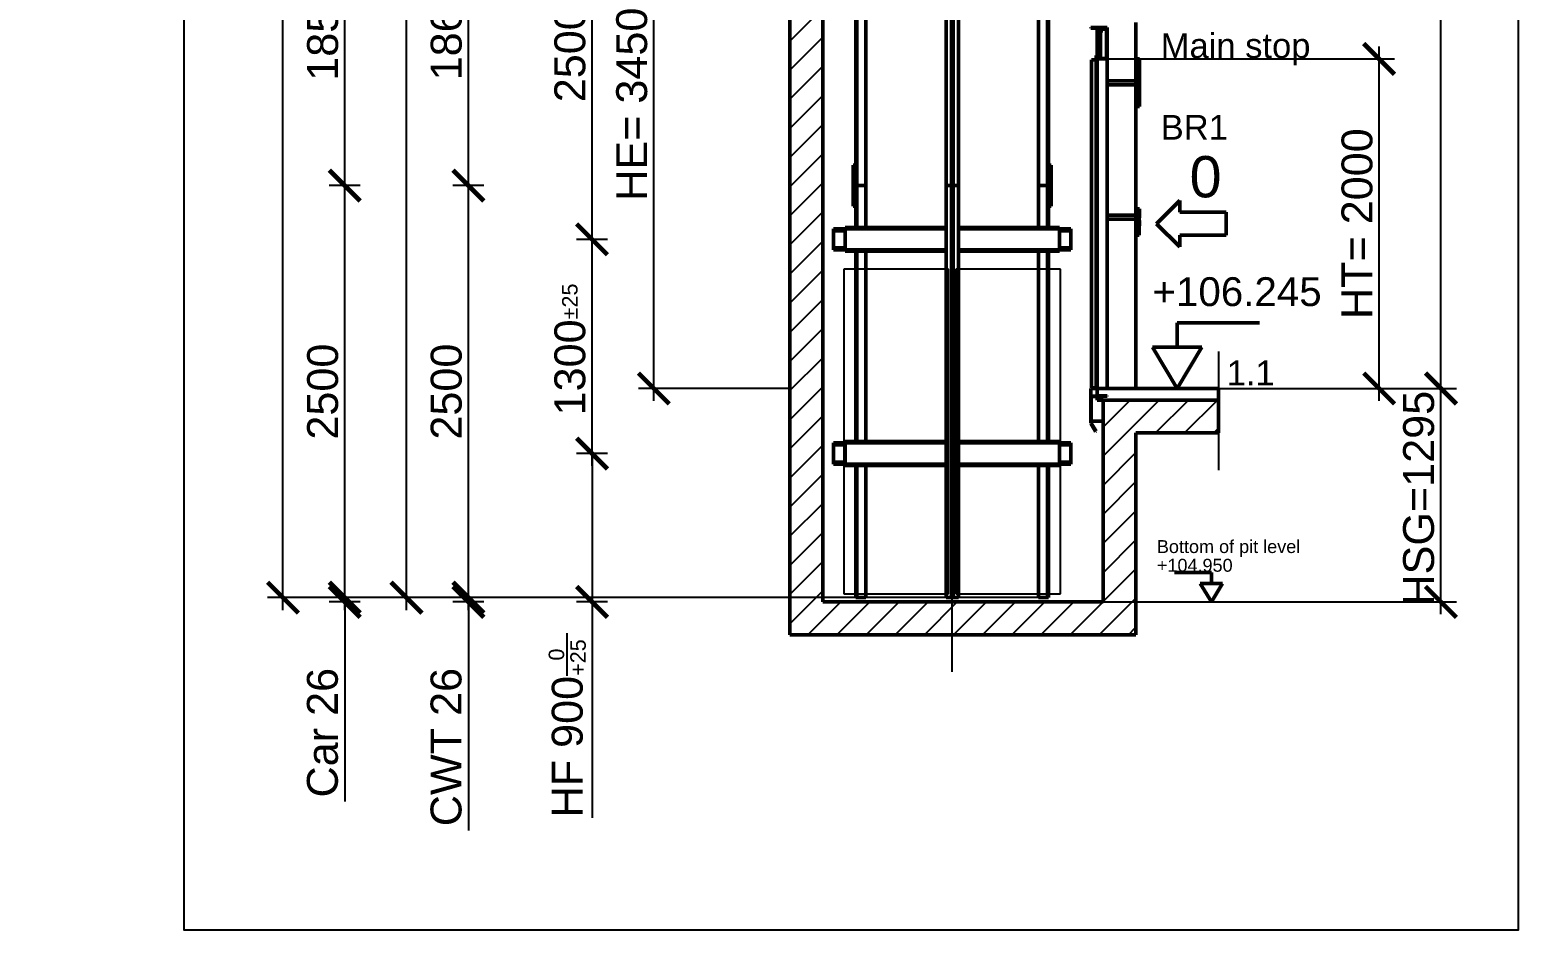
# Model space of a CAD drawing. Header units: millimetres. Extents: x -2854 to 202754, y -48725 to 27067.
# Drawn here: x 33469 to 42499, y -561 to 4903 of the extents above; entities that cross this region are included whole.
import ezdxf
from ezdxf.enums import TextEntityAlignment as Align

# ---------------------------------------------------------------- set-up
doc = ezdxf.new("R2010")
doc.units = ezdxf.units.MM
doc.linetypes.add('AM_ISO02W050', pattern=[7.5, 6, -1.5])
doc.linetypes.add('AM_ISO08W050', pattern=[18, 12, -1.5, 3, -1.5])
for name, color, linetype, lineweight in [('AM_0', 7, 'Continuous', 50), ('AM_5', 3, 'Continuous', 25), ('AM_8', 1, 'Continuous', 25), ('LDCar-AM_0', 7, 'Continuous', 50), ('LDCar-AM_3', 6, 'AM_ISO02W050', 25), ('LDCar-AM_4', 3, 'Continuous', 25), ('LDGuides-AM_0', 7, 'Continuous', 50), ('LDHallButton-AM_0', 7, 'Continuous', 50), ('LDRailBrackets-AM_0', 7, 'Continuous', 50), ('LDShaft-AM_0', 7, 'Continuous', 50), ('LDShaft-AM_5', 3, 'Continuous', 25), ('LDShaft-AM_7', 4, 'AM_ISO08W050', 25)]:
    doc.layers.add(name, color=color, linetype=linetype, lineweight=lineweight)
doc.layers.add('AM_VIEWS', color=1, linetype='Continuous', lineweight=25, plot=False)
doc.styles.add('LD', font='ARIALUNI.ttf')
doc.dimstyles.new('LIFT', dxfattribs={"dimtxt": 2.5, "dimasz": 2.5, "dimexe": 1.25, "dimexo": 0, "dimgap": 0.5, "dimtad": 1, "dimdec": 0, "dimzin": 1, "dimdsep": 46, "dimtxsty": 'LD', "dimblk": 'ARCHTICK', "dimcen": 0, "dimdle": 1, "dimclrd": 3, "dimclre": 3, "dimclrt": 4, "dimadec": 0, "dimazin": 0, "dimtp": 0.1, "dimtm": 0.1, "dimtfac": 0.71, "dimtdec": 0, "dimtix": 1, "dimtmove": 0, "dimatfit": 3, "dimfxl": 1, "dimtolj": 1, "dimarcsym": 0})

# ---------------------------------------------------------------- blocks, each defined once
blk = doc.blocks.new('LD_20260610085845_0000000C')
at = {"layer": 'LDShaft-AM_0'}
for p, q in [((-1900, 24391), (-1900, 0)), ((-1700, 0), (-1700, 24191)), ((200, 3162.5), (200, 3515)), ((25, 3162.5), (80, 3162.5)), ((80, 3162.5), (200, 3162.5)), ((200, 3137.5), (200, 3162.5)), ((80, 3137.5), (25, 3137.5)), ((200, 3137.5), (80, 3137.5)), ((200, 2347.5), (200, 3137.5)), ((25, 2347.5), (80, 2347.5)), ((80, 2322.5), (25, 2322.5)), ((80, 2347.5), (200, 2347.5)), ((200, 2322.5), (80, 2322.5)), ((200, 2322.5), (200, 2347.5)), ((200, 1295), (200, 2322.5)), ((80, 1225), (0, 1225)), ((0, 1225), (0, 0)), ((200, 1225), (80, 1225)), ((700, 1225), (200, 1225)), ((700, 1025), (700, 1225)), ((200, -200), (200, 1025)), ((200, 1025), (700, 1025)), ((-1900, 0), (-1900, -200)), ((0, 0), (-1700, 0)), ((-1900, -200), (0, -200)), ((0, -200), (80, -200)), ((80, -200), (200, -200))]:
    blk.add_line(p, q, dxfattribs=at)
blk = doc.blocks.new('LD_20260610085845_00000010')
at = {"layer": 'LDShaft-AM_0'}
for p, q in [((0, 0), (-35, 0)), ((-35, 0), (-35, -1)), ((0, -1), (0, 0)), ((-71, -1), (-71, -151)), ((-35, -1), (-71, -1)), ((-35, -1), (0, -1)), ((0, -151), (0, -22.5)), ((-71, -151), (0, -151))]:
    blk.add_line(p, q, dxfattribs=at)
blk = doc.blocks.new('LD_20260610085845_00000011')
at = {"layer": 'LDCar-AM_0'}
for p, q in [((-40, 2190), (-100, 2190)), ((-100, 2190), (-100, 2187)), ((-100, 2187), (-43, 2187)), ((-60, 2187), (-60, 2003)), ((-43, 2187), (-43, 2010)), ((-30, 2190), (-40, 2190)), ((-40, 2010), (-40, 2190)), ((-30, 2190), (-30, 2170)), ((0, 2190), (-30, 2190)), ((-30, 2170), (-27, 2170)), ((-27, 2170), (-27, 2187)), ((-27, 2187), (-3, 2187)), ((-3, 2187), (-3, 2003)), ((0, 2000), (0, 2190)), ((-66.5, 1995), (-95, 1995)), ((-95, 1995), (-95, 5)), ((-63.5, 2020), (-66.5, 2020)), ((-66.5, 2020), (-66.5, 2000)), ((-66.5, 2000), (0, 2000)), ((-66.5, 5), (-66.5, 1995)), ((-63.5, 2003), (-63.5, 2020)), ((-3, 2003), (-63.5, 2003)), ((-60, 2000), (-60, 0)), ((-43, 2010), (-40, 2010)), ((0, 0), (0, 2000)), ((-60, 0), (-100, 0)), ((-100, 0), (-100, -47.5)), ((-95, 5), (-66.5, 5)), ((-60, -44.5), (-60, 0)), ((-60, 0), (0, 0)), ((-100, -47.5), (-100, -210)), ((-97, -210), (-97, -47.5)), ((-97, -47.5), (-60, -47.5)), ((0, -44.5), (-60, -44.5)), ((-60, -47.5), (0, -47.5)), ((0, -47.5), (0, -44.5)), ((-100, -210), (-97, -210)), ((-97.2, -210.2), (-99.8, -211.8)), ((-99.8, -211.8), (-69.8, -260.8)), ((-67.2, -259.2), (-97.2, -210.2)), ((-69.8, -260.8), (-67.2, -259.2))]:
    blk.add_line(p, q, dxfattribs=at)
blk = doc.blocks.new('LD_20260610085845_00000014')
at = {"layer": 'LDHallButton-AM_0'}
for p, q in [((5, 155), (0, 155)), ((0, 155), (0, 5)), ((18, 160), (5, 160)), ((5, 160), (5, 0)), ((5, 5), (5, 155)), ((21, 160), (18, 160)), ((20, 105), (21, 105)), ((20, 0), (20, 105)), ((21, 105), (21, 160)), ((0, 5), (5, 5)), ((5, 0), (18, 0)), ((18, 0), (20, 0)), ((21, 89.5), (20, 89.5)), ((20, 89.5), (20, 56.5)), ((20, 56.5), (21, 56.5)), ((21, 56.5), (21, 89.5))]:
    blk.add_line(p, q, dxfattribs=at)
blk = doc.blocks.new('LD_20260610085845_00000015')
at = {"layer": 'LDHallButton-AM_0'}
for p, q in [((5, 285), (0, 285)), ((0, 285), (0, 5)), ((18, 290), (5, 290)), ((5, 290), (5, 0)), ((5, 5), (5, 285)), ((21, 290), (18, 290)), ((21, 0), (21, 290)), ((0, 5), (5, 5)), ((5, 0), (18, 0)), ((18, 0), (21, 0))]:
    blk.add_line(p, q, dxfattribs=at)
blk = doc.blocks.new('LD_20260610085845_00000016')
at = {"layer": 'LDShaft-AM_0'}
for p, q in [((0, 0), (-35, 0)), ((-35, 0), (-35, -70)), ((80, 0), (0, 0)), ((200, 0), (80, 0)), ((700, 0), (200, 0)), ((700, -70), (700, 0)), ((-35, -70), (0, -70)), ((0, -70), (80, -70)), ((80, -70), (200, -70)), ((200, -70), (700, -70))]:
    blk.add_line(p, q, dxfattribs=at)
blk = doc.blocks.new('LD_ENTRY_R')
for p, q in [((0, 0), (140.6, 140.6)), ((140.6, 70.3), (140.6, 140.6)), ((0, 0), (140.6, -140.6)), ((140.6, 70.3), (422, 70.3)), ((422, -70.3), (422, 70.3)), ((140.6, -70.3), (422, -70.3)), ((140.6, -70.3), (140.6, -140.6))]:
    blk.add_line(p, q)
blk = doc.blocks.new('LD_20260610085845_00000018')
at = {"layer": 'LDCar-AM_0'}
blk.add_blockref('LD_ENTRY_R', (0, 0), dxfattribs=at)
at = {"layer": 'LDCar-AM_0', "style": 'LD'}
blk.add_text('0', height=250, dxfattribs=at).set_placement((200, 160))
blk = doc.blocks.new('LD_ENTRY_FLOOR_R')
for p, q in [((0, 0), (-150, 250)), ((150, 250), (0, 0))]:
    blk.add_line(p, q)
at = {"layer": 'AM_0'}
for p, q in [((0, 397.7), (500, 397.7)), ((0, 250), (0, 397.7)), ((-150, 250), (150, 250))]:
    blk.add_line(p, q, dxfattribs=at)
blk = doc.blocks.new('LD_20260610085845_00000019')
at = {"layer": 'LDCar-AM_0'}
blk.add_blockref('LD_ENTRY_FLOOR_R', (0, 0), dxfattribs=at)
at = {"layer": 'LDCar-AM_0', "style": 'LD'}
blk.add_text('+106.245', height=175, dxfattribs=at).set_placement((-150, 500))
blk = doc.blocks.new('LD_20260610085845_0000005D')
at = {"layer": 'AM_0'}
for p, q in [((-725, 0.5), (-742.7, 0.5)), ((-742.7, 0.5), (-742.7, 0)), ((-725, 0), (-725, 0.5)), ((-725, 0.5), (-725, 0)), ((-707.3, 0.5), (-725, 0.5)), ((-707.3, 0), (-707.3, 0.5)), ((-100, 0.5), (-117.7, 0.5)), ((-117.7, 0.5), (-117.7, 0)), ((-100, 0), (-100, 0.5)), ((-100, 0.5), (-100, 0)), ((-82.3, 0.5), (-100, 0.5)), ((-82.3, 0), (-82.3, 0.5))]:
    blk.add_line(p, q, dxfattribs=at)
blk = doc.blocks.new('LD_20260610085845_00000061')
at = {"layer": 'LDShaft-AM_7'}
blk.add_line((0, -20061), (0, 4980), dxfattribs=at)
blk = doc.blocks.new('LD_20260610085845_0000006B')
at = {"layer": 'LDGuides-AM_0'}
for p, q in [((-5, 1250), (-37.5, 1250)), ((-37.5, 1250), (-37.5, -1250)), ((5, 1250), (-5, 1250)), ((-5, 1250), (-5, -1250)), ((-5, -1250), (-5, 1250)), ((5, -1250), (5, 1250)), ((37.5, 1250), (5, 1250)), ((5, 1250), (5, -1250)), ((37.5, -1250), (37.5, 1250)), ((-37.5, -1250), (-5, -1250)), ((-5, -1250), (5, -1250)), ((5, -1250), (37.5, -1250))]:
    blk.add_line(p, q, dxfattribs=at)
blk = doc.blocks.new('LD_20260610085845_00000078')
at = {"layer": 'LDGuides-AM_0'}
for p, q in [((-5, 927.5), (-37.5, 927.5)), ((-37.5, 927.5), (-37.5, -927.5)), ((5, 927.5), (-5, 927.5)), ((-5, 927.5), (-5, -927.5)), ((-5, -927.5), (-5, 927.5)), ((5, -927.5), (5, 927.5)), ((37.5, 927.5), (5, 927.5)), ((5, 927.5), (5, -927.5)), ((37.5, -927.5), (37.5, 927.5)), ((-37.5, -927.5), (-5, -927.5)), ((-5, -927.5), (5, -927.5)), ((5, -927.5), (37.5, -927.5))]:
    blk.add_line(p, q, dxfattribs=at)
blk = doc.blocks.new('LD_20260610085845_0000007E')
at = {"layer": 'LDGuides-AM_0'}
for p, q in [((-24, 1250), (-31, 1250)), ((-31, 1250), (-31, 996.5)), ((31, 1250), (-24, 1250)), ((-24, 1250), (-24, 996.5)), ((-24, 996.5), (-24, 1250)), ((31, 996.5), (31, 1250)), ((-31, 851.5), (-31, -303.5)), ((-24, 851.5), (-24, -303.5)), ((-24, -303.5), (-24, 851.5)), ((31, -303.5), (31, 851.5)), ((-31, -448.5), (-31, -1250)), ((-24, -448.5), (-24, -1250)), ((-24, -1250), (-24, -448.5)), ((31, -1250), (31, -448.5)), ((-31, -1250), (-24, -1250)), ((-24, -1250), (31, -1250))]:
    blk.add_line(p, q, dxfattribs=at)
blk = doc.blocks.new('LD_20260610085845_0000007F')
at = {"layer": 'AM_0'}
for p, q in [((0, 125), (-15, 125)), ((-15, 125), (-15, -125)), ((0, -125), (0, 125)), ((-15, -125), (0, -125))]:
    blk.add_line(p, q, dxfattribs=at)
blk = doc.blocks.new('LD_20260610085845_00000080')
at = {"layer": 'LDGuides-AM_0'}
for p, q in [((-24, 930), (-31, 930)), ((-31, 930), (-31, -930)), ((-24, -930), (-24, 930)), ((31, 930), (-24, 930)), ((-24, 930), (-24, -930)), ((31, -930), (31, 930)), ((-31, -930), (-24, -930)), ((-24, -930), (31, -930))]:
    blk.add_line(p, q, dxfattribs=at)
blk = doc.blocks.new('LD_20260610085845_00000092')
at = {"layer": 'LDGuides-AM_0'}
for p, q in [((24, 1250), (-31, 1250)), ((-31, 1250), (-31, 996.5)), ((24, 996.5), (24, 1250)), ((31, 1250), (24, 1250)), ((24, 1250), (24, 996.5)), ((31, 996.5), (31, 1250)), ((-31, 851.5), (-31, -303.5)), ((24, -303.5), (24, 851.5)), ((24, 851.5), (24, -303.5)), ((31, -303.5), (31, 851.5)), ((-31, -448.5), (-31, -1250)), ((24, -1250), (24, -448.5)), ((24, -448.5), (24, -1250)), ((31, -1250), (31, -448.5)), ((-31, -1250), (24, -1250)), ((24, -1250), (31, -1250))]:
    blk.add_line(p, q, dxfattribs=at)
blk = doc.blocks.new('LD_20260610085845_00000093')
at = {"layer": 'AM_0'}
for p, q in [((15, 125), (0, 125)), ((0, 125), (0, -125)), ((15, -125), (15, 125)), ((0, -125), (15, -125))]:
    blk.add_line(p, q, dxfattribs=at)
blk = doc.blocks.new('LD_20260610085845_0000009F')
at = {"layer": 'LDGuides-AM_0'}
for p, q in [((24, 930), (-31, 930)), ((-31, 930), (-31, -930)), ((31, 930), (24, 930)), ((24, 930), (24, -930)), ((24, -930), (24, 930)), ((31, -930), (31, 930)), ((-31, -930), (24, -930)), ((24, -930), (31, -930))]:
    blk.add_line(p, q, dxfattribs=at)
blk = doc.blocks.new('LD_20260610085845_000000AA')
at = {"layer": 'LDRailBrackets-AM_0'}
for p, q in [((-650, 64.5), (-720, 64.5)), ((-720, 64.5), (-720, 56.5)), ((-709, 56.5), (-720, 56.5)), ((-720, 56.5), (-720, 52.5)), ((-720, 52.5), (-709, 52.5)), ((-720, 52.5), (-720, -52.5)), ((-650, 56.5), (-709, 56.5)), ((-709, 56.5), (-709, 52.5)), ((-709, 52.5), (-709, 56.5)), ((-709, 52.5), (-650, 52.5)), ((-650, 72.5), (-650, 64.5)), ((-37.5, 72.5), (-650, 72.5)), ((-650, 64.5), (-650, -64.5)), ((-37.5, 64.5), (-650, 64.5)), ((650, 72.5), (37.5, 72.5)), ((650, 64.5), (37.5, 64.5)), ((650, 64.5), (650, 72.5)), ((650, -64.5), (650, 64.5)), ((720, 64.5), (650, 64.5)), ((709, 56.5), (650, 56.5)), ((650, 52.5), (709, 52.5)), ((709, 52.5), (709, 56.5)), ((709, 56.5), (709, 52.5)), ((720, 56.5), (709, 56.5)), ((709, 52.5), (720, 52.5)), ((720, 56.5), (720, 64.5)), ((720, 52.5), (720, 56.5)), ((720, -52.5), (720, 52.5)), ((-709, -52.5), (-720, -52.5)), ((-720, -52.5), (-720, -56.5)), ((-720, -56.5), (-720, -64.5)), ((-720, -56.5), (-709, -56.5)), ((-720, -64.5), (-650, -64.5)), ((-650, -52.5), (-709, -52.5)), ((-709, -52.5), (-709, -56.5)), ((-709, -56.5), (-709, -52.5)), ((-709, -56.5), (-650, -56.5)), ((-650, -64.5), (-37.5, -64.5)), ((-650, -64.5), (-650, -72.5)), ((-650, -72.5), (-37.5, -72.5)), ((37.5, -64.5), (650, -64.5)), ((37.5, -72.5), (650, -72.5)), ((709, -52.5), (650, -52.5)), ((650, -56.5), (709, -56.5)), ((650, -64.5), (720, -64.5)), ((650, -72.5), (650, -64.5)), ((709, -56.5), (709, -52.5)), ((709, -52.5), (709, -56.5)), ((720, -52.5), (709, -52.5)), ((709, -56.5), (720, -56.5)), ((720, -56.5), (720, -52.5)), ((720, -64.5), (720, -56.5))]:
    blk.add_line(p, q, dxfattribs=at)
blk = doc.blocks.new('LD_20260610085845_000000B1')
at = {"layer": 'LDRailBrackets-AM_0'}
for p, q in [((-650, 64.5), (-720, 64.5)), ((-720, 64.5), (-720, 56.5)), ((-709, 56.5), (-720, 56.5)), ((-720, 56.5), (-720, 52.5)), ((-720, 52.5), (-720, -52.5)), ((-720, 52.5), (-709, 52.5)), ((-709, 52.5), (-709, 56.5)), ((-650, 56.5), (-709, 56.5)), ((-709, 56.5), (-709, 52.5)), ((-709, 52.5), (-650, 52.5)), ((-650, 72.5), (-650, 64.5)), ((-37.5, 72.5), (-650, 72.5)), ((-650, 64.5), (-650, -64.5)), ((-37.5, 64.5), (-650, 64.5)), ((650, 72.5), (37.5, 72.5)), ((650, 64.5), (37.5, 64.5)), ((650, 64.5), (650, 72.5)), ((650, -64.5), (650, 64.5)), ((720, 64.5), (650, 64.5)), ((709, 56.5), (650, 56.5)), ((650, 52.5), (709, 52.5)), ((709, 52.5), (709, 56.5)), ((709, 56.5), (709, 52.5)), ((720, 56.5), (709, 56.5)), ((709, 52.5), (720, 52.5)), ((720, 56.5), (720, 64.5)), ((720, 52.5), (720, 56.5)), ((720, -52.5), (720, 52.5)), ((-709, -52.5), (-720, -52.5)), ((-720, -52.5), (-720, -56.5)), ((-720, -56.5), (-709, -56.5)), ((-720, -56.5), (-720, -64.5)), ((-720, -64.5), (-650, -64.5)), ((-650, -52.5), (-709, -52.5)), ((-709, -52.5), (-709, -56.5)), ((-709, -56.5), (-709, -52.5)), ((-709, -56.5), (-650, -56.5)), ((-650, -64.5), (-37.5, -64.5)), ((-650, -64.5), (-650, -72.5)), ((-650, -72.5), (-37.5, -72.5)), ((37.5, -64.5), (650, -64.5)), ((37.5, -72.5), (650, -72.5)), ((709, -52.5), (650, -52.5)), ((650, -56.5), (709, -56.5)), ((650, -64.5), (720, -64.5)), ((650, -72.5), (650, -64.5)), ((709, -56.5), (709, -52.5)), ((709, -52.5), (709, -56.5)), ((720, -52.5), (709, -52.5)), ((709, -56.5), (720, -56.5)), ((720, -56.5), (720, -52.5)), ((720, -64.5), (720, -56.5))]:
    blk.add_line(p, q, dxfattribs=at)
blk = doc.blocks.new('LD_20260610085845_000000B2')
at = {"layer": 'LDCar-AM_3'}
for p, q in [((-23, 2020), (-658, 2020)), ((-658, 2020), (-658, 50)), ((-23, 50), (-23, 2020)), ((658, 2020), (23, 2020)), ((23, 2020), (23, 50)), ((658, 50), (658, 2020)), ((-658, 50), (-23, 50)), ((23, 50), (658, 50))]:
    blk.add_line(p, q, dxfattribs=at)
blk = doc.blocks.new('LD_20260610085845_000000B8')
at = {"layer": 'AM_8'}
for p, q in [((-1900, 3403.3), (-1700, 3603.3)), ((-1900, 3226.5), (-1700, 3426.5)), ((-1900, 3049.7), (-1700, 3249.7)), ((-1900, 2873), (-1700, 3073)), ((-1900, 2696.2), (-1700, 2896.2)), ((-1900, 2519.4), (-1700, 2719.4)), ((-1900, 2342.6), (-1700, 2542.6)), ((-1900, 2165.9), (-1700, 2365.9)), ((-1900, 1989.1), (-1700, 2189.1)), ((-1900, 1812.3), (-1700, 2012.3)), ((-1900, 1635.5), (-1700, 1835.5)), ((-1900, 1458.8), (-1700, 1658.8)), ((-1900, 1282), (-1700, 1482)), ((-1900, 1105.2), (-1700, 1305.2)), ((0, 883.9), (341.1, 1225)), ((0, 1060.7), (164.3, 1225)), ((317.9, 1025), (517.9, 1225)), ((494.7, 1025), (694.7, 1225)), ((-1900, 928.4), (-1700, 1128.4)), ((671.4, 1025), (700, 1053.6)), ((-1900, 751.7), (-1700, 951.7)), ((0, 707.1), (200, 907.1)), ((-1900, 574.9), (-1700, 774.9)), ((0, 530.3), (200, 730.3)), ((-1900, 398.1), (-1700, 598.1)), ((0, 353.6), (200, 553.6)), ((-1900, 221.3), (-1700, 421.3)), ((0, 176.8), (200, 376.8)), ((-1900, 44.5), (-1700, 244.5)), ((-200, -200), (200, 200)), ((-1900, -132.2), (-1700, 67.8)), ((-23.2, -200), (200, 23.2)), ((-1791, -200), (-1591, 0)), ((-1614.2, -200), (-1414.2, 0)), ((-1437.4, -200), (-1237.4, 0)), ((-1260.7, -200), (-1060.7, 0)), ((-1083.9, -200), (-883.9, 0)), ((-907.1, -200), (-707.1, 0)), ((-730.3, -200), (-530.3, 0)), ((-553.6, -200), (-353.6, 0)), ((-376.8, -200), (-176.8, 0)), ((153.6, -200), (200, -153.6))]:
    blk.add_line(p, q, dxfattribs=at)
blk = doc.blocks.new('_ArchTick')
at = {"color": 0, "linetype": 'ByBlock', "const_width": 0.15}
blk.add_lwpolyline([(-0.5, -0.5), (0.5, 0.5)], dxfattribs=at)
blk = doc.blocks.new('*D2783')
at = {"layer": 'Defpoints', "color": 0, "transparency": 16777216}
for p in [(37254.9, 6176.2), (38079.9, 6176.2), (38079.9, 2726.2)]:
    blk.add_point(p, dxfattribs=at)
at = {"layer": 'LDShaft-AM_5', "color": 3, "lineweight": -2, "transparency": 16777216}
for p, q in [((37254.9, 2651.2), (37254.9, 6251.2)), ((38079.9, 6176.2), (37161.2, 6176.2)), ((38079.9, 2726.2), (37161.2, 2726.2))]:
    blk.add_line(p, q, dxfattribs=at)
at = {"layer": 'LDShaft-AM_5', "color": 3, "lineweight": -2, "transparency": 16777216, "xscale": 187.5, "yscale": 187.5, "zscale": 187.5}
for p, rotation in [((37254.9, 6176.2), 90), ((37254.9, 2726.2), 270)]:
    blk.add_blockref('_ArchTick', p, dxfattribs=dict(at, rotation=rotation))
at = {"layer": 'LDShaft-AM_5', "color": 4, "transparency": 16777216, "insert": (37121.6, 4451.2), "char_height": 187.5, "attachment_point": 5, "rotation": 90, "style": 'LD'}
blk.add_mtext('\\A1;HE= 3450', dxfattribs=at)
blk = doc.blocks.new('*D2791')
at = {"layer": 'Defpoints', "color": 0, "transparency": 16777216}
for p in [(36879.9, 6131.2), (36973.7, 6131.2), (36973.7, 3631.2)]:
    blk.add_point(p, dxfattribs=at)
at = {"layer": 'LDShaft-AM_5', "color": 3, "lineweight": -2, "transparency": 16777216}
for p, q in [((36879.9, 3556.2), (36879.9, 6206.2)), ((36973.7, 6131.2), (36786.2, 6131.2)), ((36973.7, 3631.2), (36786.2, 3631.2))]:
    blk.add_line(p, q, dxfattribs=at)
at = {"layer": 'LDShaft-AM_5', "color": 3, "lineweight": -2, "transparency": 16777216, "xscale": 187.5, "yscale": 187.5, "zscale": 187.5}
for p, rotation in [((36879.9, 6131.2), 90), ((36879.9, 3631.2), 270)]:
    blk.add_blockref('_ArchTick', p, dxfattribs=dict(at, rotation=rotation))
at = {"layer": 'LDShaft-AM_5', "color": 4, "transparency": 16777216, "insert": (36746.6, 4881.2), "char_height": 187.5, "attachment_point": 5, "rotation": 90, "style": 'LD'}
blk.add_mtext('\\A1;2500\\H0.5x;\\S±25 ', dxfattribs=at)
blk = doc.blocks.new('*D2792')
at = {"layer": 'Defpoints', "color": 0, "transparency": 16777216}
for p in [(36879.9, 2331.2), (36973.7, 2331.2), (36973.7, 1431.2)]:
    blk.add_point(p, dxfattribs=at)
at = {"layer": 'LDShaft-AM_5', "color": 3, "lineweight": -2, "transparency": 16777216}
for p, q in [((36973.7, 2331.2), (36786.2, 2331.2)), ((36879.9, 2331.2), (36879.9, 1356.2)), ((36973.7, 1431.2), (36786.2, 1431.2)), ((36879.9, 1431.2), (36879.9, 121))]:
    blk.add_line(p, q, dxfattribs=at)
at = {"layer": 'LDShaft-AM_5', "color": 3, "lineweight": -2, "transparency": 16777216, "xscale": 187.5, "yscale": 187.5, "zscale": 187.5}
for p, rotation in [((36879.9, 2331.2), 90), ((36879.9, 1431.2), 270)]:
    blk.add_blockref('_ArchTick', p, dxfattribs=dict(at, rotation=rotation))
at = {"layer": 'LDShaft-AM_5', "color": 4, "transparency": 16777216, "insert": (36729.4, 682.3), "char_height": 187.5, "attachment_point": 5, "rotation": 90, "style": 'LD'}
blk.add_mtext('\\A1;HF 900\\H0.5x;\\S0/+25 ', dxfattribs=at)
blk = doc.blocks.new('*D2795')
at = {"layer": 'Defpoints', "color": 0, "transparency": 16777216}
for p in [(36879.9, 3631.2), (36973.7, 3631.2), (36973.7, 2331.2)]:
    blk.add_point(p, dxfattribs=at)
at = {"layer": 'LDShaft-AM_5', "color": 3, "lineweight": -2, "transparency": 16777216}
for p, q in [((36879.9, 2256.2), (36879.9, 3706.2)), ((36973.7, 3631.2), (36786.2, 3631.2)), ((36973.7, 2331.2), (36786.2, 2331.2))]:
    blk.add_line(p, q, dxfattribs=at)
at = {"layer": 'LDShaft-AM_5', "color": 3, "lineweight": -2, "transparency": 16777216, "xscale": 187.5, "yscale": 187.5, "zscale": 187.5}
for p, rotation in [((36879.9, 3631.2), 90), ((36879.9, 2331.2), 270)]:
    blk.add_blockref('_ArchTick', p, dxfattribs=dict(at, rotation=rotation))
at = {"layer": 'LDShaft-AM_5', "color": 4, "transparency": 16777216, "insert": (36746.6, 2981.2), "char_height": 187.5, "attachment_point": 5, "rotation": 90, "style": 'LD'}
blk.add_mtext('\\A1;1300\\H0.5x;\\S±25 ', dxfattribs=at)
blk = doc.blocks.new('*D2797')
at = {"layer": 'Defpoints', "color": 0, "transparency": 16777216}
for p in [(35379.9, 5812.2), (35473.7, 5812.2), (35473.7, 3957.2)]:
    blk.add_point(p, dxfattribs=at)
at = {"layer": 'LDShaft-AM_5', "color": 3, "lineweight": -2, "transparency": 16777216}
for p, q in [((35379.9, 3882.2), (35379.9, 5887.2)), ((35473.7, 5812.2), (35286.2, 5812.2)), ((35473.7, 3957.2), (35286.2, 3957.2))]:
    blk.add_line(p, q, dxfattribs=at)
at = {"layer": 'LDShaft-AM_5', "color": 3, "lineweight": -2, "transparency": 16777216, "xscale": 187.5, "yscale": 187.5, "zscale": 187.5}
for p, rotation in [((35379.9, 5812.2), 90), ((35379.9, 3957.2), 270)]:
    blk.add_blockref('_ArchTick', p, dxfattribs=dict(at, rotation=rotation))
at = {"layer": 'LDShaft-AM_5', "color": 4, "transparency": 16777216, "insert": (35246.6, 4884.7), "char_height": 187.5, "attachment_point": 5, "rotation": 90, "style": 'LD'}
blk.add_mtext('\\A1;1855', dxfattribs=at)
blk = doc.blocks.new('*D2798')
at = {"layer": 'Defpoints', "color": 0, "transparency": 16777216}
for p in [(35379.9, 3957.2), (35473.7, 3957.2), (35473.7, 1457.2)]:
    blk.add_point(p, dxfattribs=at)
at = {"layer": 'LDShaft-AM_5', "color": 3, "lineweight": -2, "transparency": 16777216}
for p, q in [((35379.9, 1382.2), (35379.9, 4032.2)), ((35473.7, 3957.2), (35286.2, 3957.2)), ((35473.7, 1457.2), (35286.2, 1457.2))]:
    blk.add_line(p, q, dxfattribs=at)
at = {"layer": 'LDShaft-AM_5', "color": 3, "lineweight": -2, "transparency": 16777216, "xscale": 187.5, "yscale": 187.5, "zscale": 187.5}
for p, rotation in [((35379.9, 3957.2), 90), ((35379.9, 1457.2), 270)]:
    blk.add_blockref('_ArchTick', p, dxfattribs=dict(at, rotation=rotation))
at = {"layer": 'LDShaft-AM_5', "color": 4, "transparency": 16777216, "insert": (35246.6, 2707.2), "char_height": 187.5, "attachment_point": 5, "rotation": 90, "style": 'LD'}
blk.add_mtext('\\A1;2500', dxfattribs=at)
blk = doc.blocks.new('*D2800')
at = {"layer": 'AM_5', "color": 3, "lineweight": -2, "transparency": 16777216}
for p, q in [((35004.9, 1382.2), (35004.9, 24453.2)), ((39064.9, 24378.2), (34911.2, 24378.2)), ((39064.9, 1457.2), (34911.2, 1457.2))]:
    blk.add_line(p, q, dxfattribs=at)
at = {"layer": 'Defpoints', "color": 0, "transparency": 16777216}
for p in [(35004.9, 24378.2), (39064.9, 24378.2), (39064.9, 1457.2)]:
    blk.add_point(p, dxfattribs=at)
at = {"layer": 'AM_5', "color": 3, "lineweight": -2, "transparency": 16777216, "xscale": 187.5, "yscale": 187.5, "zscale": 187.5}
for p, rotation in [((35004.9, 24378.2), 90), ((35004.9, 1457.2), 270)]:
    blk.add_blockref('_ArchTick', p, dxfattribs=dict(at, rotation=rotation))
at = {"layer": 'AM_5', "color": 4, "transparency": 16777216, "insert": (34844.6, 12917.7), "char_height": 187.5, "attachment_point": 5, "rotation": 90, "style": 'LD'}
blk.add_mtext('\\A1;Car Guide rail track length (T75-3/B 75/62/10) = 22921', dxfattribs=at)
blk = doc.blocks.new('*D2804')
at = {"layer": 'Defpoints', "color": 0, "transparency": 16777216}
for p in [(35379.9, 1457.2), (35473.7, 1457.2), (35473.7, 1431.2)]:
    blk.add_point(p, dxfattribs=at)
at = {"layer": 'LDShaft-AM_5', "color": 3, "lineweight": -2, "transparency": 16777216}
for p, q in [((35379.9, 1457.2), (35379.9, 1644.7)), ((35473.7, 1457.2), (35286.2, 1457.2)), ((35379.9, 1457.2), (35379.9, 1431.2)), ((35473.7, 1431.2), (35286.2, 1431.2)), ((35379.9, 1431.2), (35379.9, 219.3))]:
    blk.add_line(p, q, dxfattribs=at)
at = {"layer": 'LDShaft-AM_5', "color": 3, "lineweight": -2, "transparency": 16777216, "xscale": 187.5, "yscale": 187.5, "zscale": 187.5}
for p, rotation in [((35379.9, 1457.2), 270), ((35379.9, 1431.2), 90)]:
    blk.add_blockref('_ArchTick', p, dxfattribs=dict(at, rotation=rotation))
at = {"layer": 'LDShaft-AM_5', "color": 4, "transparency": 16777216, "insert": (35245.5, 637.7), "char_height": 187.5, "attachment_point": 5, "rotation": 90, "style": 'LD'}
blk.add_mtext('\\A1;Car 26', dxfattribs=at)
blk = doc.blocks.new('_NONE')
blk = doc.blocks.new('*D2805')
at = {"layer": 'Defpoints', "color": 0, "transparency": 16777216}
for p in [(40004.9, 4726.2), (41654.9, 4726.2), (40004.9, 2726.2)]:
    blk.add_point(p, dxfattribs=at)
at = {"layer": 'LDShaft-AM_5', "color": 3, "lineweight": -2, "transparency": 16777216}
for p, q in [((41654.9, 2651.2), (41654.9, 4801.2)), ((40004.9, 4726.2), (41748.7, 4726.2)), ((40004.9, 2726.2), (41748.7, 2726.2))]:
    blk.add_line(p, q, dxfattribs=at)
at = {"layer": 'LDShaft-AM_5', "color": 3, "lineweight": -2, "transparency": 16777216, "xscale": 187.5, "yscale": 187.5, "zscale": 187.5}
for p, rotation in [((41654.9, 4726.2), 90), ((41654.9, 2726.2), 270)]:
    blk.add_blockref('_ArchTick', p, dxfattribs=dict(at, rotation=rotation))
at = {"layer": 'LDShaft-AM_5', "color": 4, "transparency": 16777216, "insert": (41521.6, 3726.2), "char_height": 187.5, "attachment_point": 5, "rotation": 90, "style": 'LD'}
blk.add_mtext('\\A1;HT= 2000', dxfattribs=at)
blk = doc.blocks.new('*D2815')
at = {"layer": 'Defpoints', "color": 0, "transparency": 16777216}
for p in [(36129.9, 3957.2), (36223.7, 3957.2), (36223.7, 1457.2)]:
    blk.add_point(p, dxfattribs=at)
at = {"layer": 'LDShaft-AM_5', "color": 3, "lineweight": -2, "transparency": 16777216}
for p, q in [((36129.9, 1382.2), (36129.9, 4032.2)), ((36223.7, 3957.2), (36036.2, 3957.2)), ((36223.7, 1457.2), (36036.2, 1457.2))]:
    blk.add_line(p, q, dxfattribs=at)
at = {"layer": 'LDShaft-AM_5', "color": 3, "lineweight": -2, "transparency": 16777216, "xscale": 187.5, "yscale": 187.5, "zscale": 187.5}
for p, rotation in [((36129.9, 3957.2), 90), ((36129.9, 1457.2), 270)]:
    blk.add_blockref('_ArchTick', p, dxfattribs=dict(at, rotation=rotation))
at = {"layer": 'LDShaft-AM_5', "color": 4, "transparency": 16777216, "insert": (35996.6, 2707.2), "char_height": 187.5, "attachment_point": 5, "rotation": 90, "style": 'LD'}
blk.add_mtext('\\A1;2500', dxfattribs=at)
blk = doc.blocks.new('*D2818')
at = {"layer": 'AM_5', "color": 3, "lineweight": -2, "transparency": 16777216}
for p, q in [((35754.9, 1382.2), (35754.9, 24262.2)), ((39618.9, 24187.2), (35661.2, 24187.2)), ((39618.9, 1457.2), (35661.2, 1457.2))]:
    blk.add_line(p, q, dxfattribs=at)
at = {"layer": 'Defpoints', "color": 0, "transparency": 16777216}
for p in [(35754.9, 24187.2), (39618.9, 24187.2), (39618.9, 1457.2)]:
    blk.add_point(p, dxfattribs=at)
at = {"layer": 'AM_5', "color": 3, "lineweight": -2, "transparency": 16777216, "xscale": 187.5, "yscale": 187.5, "zscale": 187.5}
for p, rotation in [((35754.9, 24187.2), 90), ((35754.9, 1457.2), 270)]:
    blk.add_blockref('_ArchTick', p, dxfattribs=dict(at, rotation=rotation))
at = {"layer": 'AM_5', "color": 4, "transparency": 16777216, "insert": (35594.6, 12822.2), "char_height": 187.5, "attachment_point": 5, "rotation": 90, "style": 'LD'}
blk.add_mtext('\\A1;Counterweight Guide rail track length (T75-3/B 75/62/10) = 22730', dxfattribs=at)
blk = doc.blocks.new('*D2823')
at = {"layer": 'Defpoints', "color": 0, "transparency": 16777216}
for p in [(36129.9, 5817.2), (36223.7, 5817.2), (36223.7, 3957.2)]:
    blk.add_point(p, dxfattribs=at)
at = {"layer": 'LDShaft-AM_5', "color": 3, "lineweight": -2, "transparency": 16777216}
for p, q in [((36129.9, 3882.2), (36129.9, 5892.2)), ((36223.7, 5817.2), (36036.2, 5817.2)), ((36223.7, 3957.2), (36036.2, 3957.2))]:
    blk.add_line(p, q, dxfattribs=at)
at = {"layer": 'LDShaft-AM_5', "color": 3, "lineweight": -2, "transparency": 16777216, "xscale": 187.5, "yscale": 187.5, "zscale": 187.5}
for p, rotation in [((36129.9, 5817.2), 90), ((36129.9, 3957.2), 270)]:
    blk.add_blockref('_ArchTick', p, dxfattribs=dict(at, rotation=rotation))
at = {"layer": 'LDShaft-AM_5', "color": 4, "transparency": 16777216, "insert": (35996.6, 4887.2), "char_height": 187.5, "attachment_point": 5, "rotation": 90, "style": 'LD'}
blk.add_mtext('\\A1;1860', dxfattribs=at)
blk = doc.blocks.new('*D2826')
at = {"layer": 'AM_5', "color": 3, "lineweight": -2, "transparency": 16777216}
for p, q in [((42029.9, 2651.2), (42029.9, 20876.2)), ((39979.9, 20801.2), (42123.7, 20801.2)), ((39979.9, 2726.2), (42123.7, 2726.2))]:
    blk.add_line(p, q, dxfattribs=at)
at = {"layer": 'Defpoints', "color": 0, "transparency": 16777216}
for p in [(39979.9, 20801.2), (42029.9, 20801.2), (39979.9, 2726.2)]:
    blk.add_point(p, dxfattribs=at)
at = {"layer": 'AM_5', "color": 3, "lineweight": -2, "transparency": 16777216, "xscale": 187.5, "yscale": 187.5, "zscale": 187.5}
for p, rotation in [((42029.9, 20801.2), 90), ((42029.9, 2726.2), 270)]:
    blk.add_blockref('_ArchTick', p, dxfattribs=dict(at, rotation=rotation))
at = {"layer": 'AM_5', "color": 4, "transparency": 16777216, "insert": (41889.7, 11763.7), "char_height": 187.5, "attachment_point": 5, "rotation": 90, "style": 'LD'}
blk.add_mtext('\\A1;HQ= 18075', dxfattribs=at)
blk = doc.blocks.new('*D2827')
at = {"layer": 'AM_5', "color": 3, "lineweight": -2, "transparency": 16777216}
for p, q in [((42029.9, 1356.2), (42029.9, 2801.2)), ((39979.9, 2726.2), (42123.7, 2726.2)), ((39979.9, 1431.2), (42123.7, 1431.2))]:
    blk.add_line(p, q, dxfattribs=at)
at = {"layer": 'Defpoints', "color": 0, "transparency": 16777216}
for p in [(39979.9, 2726.2), (42029.9, 2726.2), (39979.9, 1431.2)]:
    blk.add_point(p, dxfattribs=at)
at = {"layer": 'AM_5', "color": 3, "lineweight": -2, "transparency": 16777216, "xscale": 187.5, "yscale": 187.5, "zscale": 187.5}
for p, rotation in [((42029.9, 2726.2), 90), ((42029.9, 1431.2), 270)]:
    blk.add_blockref('_ArchTick', p, dxfattribs=dict(at, rotation=rotation))
at = {"layer": 'AM_5', "color": 4, "transparency": 16777216, "insert": (41895.5, 2078.7), "char_height": 187.5, "attachment_point": 5, "rotation": 90, "style": 'LD'}
blk.add_mtext('\\A1;HSG=1295{\\H0.5x; \\S^ ;} ', dxfattribs=at)
blk = doc.blocks.new('*D2828')
at = {"layer": 'Defpoints', "color": 0, "transparency": 16777216}
for p in [(36129.9, 1457.2), (36223.7, 1457.2), (36223.7, 1431.2)]:
    blk.add_point(p, dxfattribs=at)
at = {"layer": 'LDShaft-AM_5', "color": 3, "lineweight": -2, "transparency": 16777216}
for p, q in [((36129.9, 1457.2), (36129.9, 1644.7)), ((36223.7, 1457.2), (36036.2, 1457.2)), ((36129.9, 1457.2), (36129.9, 1431.2)), ((36223.7, 1431.2), (36036.2, 1431.2)), ((36129.9, 1431.2), (36129.9, 44.9))]:
    blk.add_line(p, q, dxfattribs=at)
at = {"layer": 'LDShaft-AM_5', "color": 3, "lineweight": -2, "transparency": 16777216, "xscale": 187.5, "yscale": 187.5, "zscale": 187.5}
for p, rotation in [((36129.9, 1457.2), 270), ((36129.9, 1431.2), 90)]:
    blk.add_blockref('_ArchTick', p, dxfattribs=dict(at, rotation=rotation))
at = {"layer": 'LDShaft-AM_5', "color": 4, "transparency": 16777216, "insert": (35995.5, 550.5), "char_height": 187.5, "attachment_point": 5, "rotation": 90, "style": 'LD'}
blk.add_mtext('\\A1;CWT 26', dxfattribs=at)
blk = doc.blocks.new('LD_20260610085845_000000BB')
at = {"layer": 'LDCar-AM_4'}
blk.add_line((700, 1520), (700, 800), dxfattribs=at)
blk = doc.blocks.new('LD_ENTRY_FLOOR_L')
for p, q in [((-150, 250), (0, 0)), ((0, 0), (150, 250))]:
    blk.add_line(p, q)
at = {"layer": 'AM_0'}
for p, q in [((0, 398), (-500, 398)), ((150, 250), (-150, 250)), ((0, 250), (0, 398))]:
    blk.add_line(p, q, dxfattribs=at)

msp = doc.modelspace()

# ---------------------------------------------------------------- linework, layer by layer
at = {"layer": 'AM_VIEWS'}
msp.add_lwpolyline([(34404.9, 26947.2), (42498.7, 26947.2), (42498.7, -560.8), (34404.9, -560.8)], close=True, dxfattribs=at)

# ---------------------------------------------------------------- block references
for name, p in [('LD_20260610085845_00000061', (39064.9, 21067.2)), ('LD_20260610085845_0000000C', (39979.9, 1431.2)), ('LD_20260610085845_000000B8', (39979.9, 1431.2)), ('LD_20260610085845_000000BB', (39979.9, 1431.2)), ('LD_20260610085845_00000080', (38510.9, 4887.2)), ('LD_20260610085845_00000078', (39064.9, 4884.7)), ('LD_20260610085845_0000009F', (39618.9, 4887.2)), ('LD_20260610085845_00000011', (40004.9, 2726.2)), ('LD_20260610085845_00000015', (40179.9, 4436.2)), ('LD_20260610085845_0000007F', (38479.9, 3957.2)), ('LD_20260610085845_00000093', (39649.9, 3957.2)), ('LD_20260610085845_00000018', (40304.9, 3726.2)), ('LD_20260610085845_0000007E', (38510.9, 2707.2)), ('LD_20260610085845_0000006B', (39064.9, 2707.2)), ('LD_20260610085845_00000092', (39618.9, 2707.2)), ('LD_20260610085845_00000014', (40179.9, 3656.2)), ('LD_20260610085845_000000AA', (39064.9, 3631.2)), ('LD_20260610085845_000000B2', (39064.9, 1431.2)), ('LD_20260610085845_00000019', (40429.9, 2726.2)), ('LD_20260610085845_00000016', (39979.9, 2726.2)), ('LD_20260610085845_00000010', (39979.9, 2678.7)), ('LD_20260610085845_000000B1', (39064.9, 2331.2)), ('LD_20260610085845_0000005D', (39979.9, 1431.2))]:
    msp.add_blockref(name, p)
at = {"layer": 'LDCar-AM_0', "xscale": 0.4477729554972459, "yscale": 0.4477729554972459, "zscale": 0.4477729554972459}
msp.add_blockref('LD_ENTRY_FLOOR_L', (40637.1, 1431.2), dxfattribs=at)

# ---------------------------------------------------------------- texts
at = {"layer": 'LDCar-AM_0', "style": 'LD'}
for s, p in [('Bottom of pit level', (40306.6, 1704.4)), ('+104.950', (40306.6, 1590.9))]:
    msp.add_text(s, height=78.36, dxfattribs=at).set_placement(p, align=Align.BOTTOM_LEFT)
at = {"layer": 'LDShaft-AM_0', "char_height": 150, "attachment_point": 7, "style": 'LD'}
for s, insert in [('\\fArial Unicode MS|b0|i0;\\l\\C256;Main stop', (40329.9, 4686.2)), ('\\fArial Unicode MS|b0|i0;\\l\\C256;BR1', (40329.9, 4236.2)), ('\\fArial Unicode MS|b0|i0;\\l\\C256;1.1', (40729.9, 2746.2))]:
    msp.add_mtext(s, dxfattribs=dict(at, insert=insert))

# ---------------------------------------------------------------- dimensions: what is measured, and where the dimension line sits
at = {"layer": 'AM_5'}
for base, p1, p2, text, picture, middle in [((35004.9, 24378.2), (39064.9, 1457.2), (39064.9, 24378.2), 'Car Guide rail track length (T75-3/B 75/62/10) = <>', '*D2800', (34844.6, 12917.7)), ((35754.9, 24187.2), (39618.9, 1457.2), (39618.9, 24187.2), 'Counterweight Guide rail track length (T75-3/B 75/62/10) = <>', '*D2818', (35594.6, 12822.2)), ((42029.9, 20801.2), (39979.9, 2726.2), (39979.9, 20801.2), 'HQ= <>', '*D2826', (41889.7, 11763.7))]:
    dim = msp.add_linear_dim(base=base, p1=p1, p2=p2, angle=90, text=text, dimstyle='LIFT', override={"dimscale": 75, "dimtxt": 2.5, "dimtix": 1}, dxfattribs=at)
    dim.commit()
    dim.dimension.update_dxf_attribs({"geometry": picture, "text_midpoint": middle})
dim = msp.add_linear_dim(base=(42029.9, 2726.2), p1=(39979.9, 1431.2), p2=(39979.9, 2726.2), angle=90, text='HSG=<>{\\H0.5x; \\S^ ;} ', dimstyle='LIFT', override={"dimscale": 75, "dimjust": 1, "dimtix": 0}, dxfattribs=at)
dim.commit()
dim.dimension.update_dxf_attribs({"geometry": '*D2827', "text_midpoint": (42029.9, 2078.7), "dimtype": 160})
at = {"layer": 'LDShaft-AM_5'}
for base, p1, p2, text, override, picture, middle in [((36879.9, 6131.2), (36973.7, 3631.2), (36973.7, 6131.2), '<>\\H0.5x;\\S±25 ', {"dimscale": 75, "dimtxt": 2.5, "dimtix": 1}, '*D2791', (36746.6, 4881.2)), ((37254.9, 6176.2), (38079.9, 2726.2), (38079.9, 6176.2), 'HE= <>', {"dimscale": 75, "dimtxt": 2.5, "dimtix": 1}, '*D2783', (37121.6, 4451.2)), ((41654.9, 4726.2), (40004.9, 2726.2), (40004.9, 4726.2), 'HT= <>', {"dimscale": 75, "dimtxt": 2.5, "dimtix": 1}, '*D2805', (41521.6, 3726.2)), ((36879.9, 3631.2), (36973.7, 2331.2), (36973.7, 3631.2), '<>\\H0.5x;\\S±25 ', {"dimscale": 75, "dimtxt": 2.5, "dimtix": 1}, '*D2795', (36746.6, 2981.2)), ((36879.9, 2331.2), (36973.7, 1431.2), (36973.7, 2331.2), 'HF <>\\H0.5x;\\S0/+25 ', {"dimscale": 75, "dimtxt": 2.5, "dimjust": 1, "dimtix": 0}, '*D2792', (36729.4, 682.3)), ((35379.9, 1457.2), (35473.7, 1431.2), (35473.7, 1457.2), 'Car <>', {"dimscale": 75, "dimtxt": 2.5, "dimjust": 1, "dimblk2": 'NONE', "dimtix": 0}, '*D2804', (35245.5, 637.7)), ((36129.9, 1457.2), (36223.7, 1431.2), (36223.7, 1457.2), 'CWT <>', {"dimscale": 75, "dimtxt": 2.5, "dimjust": 1, "dimblk2": 'NONE', "dimtix": 0}, '*D2828', (35995.5, 550.5))]:
    dim = msp.add_linear_dim(base=base, p1=p1, p2=p2, angle=90, text=text, dimstyle='LIFT', override=override, dxfattribs=at)
    dim.commit()
    dim.dimension.update_dxf_attribs({"geometry": picture, "text_midpoint": middle})
for base, p1, p2, picture, middle in [((35379.9, 5812.2), (35473.7, 3957.2), (35473.7, 5812.2), '*D2797', (35246.6, 4884.7)), ((36129.9, 5817.2), (36223.7, 3957.2), (36223.7, 5817.2), '*D2823', (35996.6, 4887.2)), ((35379.9, 3957.2), (35473.7, 1457.2), (35473.7, 3957.2), '*D2798', (35246.6, 2707.2)), ((36129.9, 3957.2), (36223.7, 1457.2), (36223.7, 3957.2), '*D2815', (35996.6, 2707.2))]:
    dim = msp.add_linear_dim(base=base, p1=p1, p2=p2, angle=90, dimstyle='LIFT', override={"dimscale": 75, "dimtxt": 2.5, "dimtix": 1}, dxfattribs=at)
    dim.commit()
    dim.dimension.update_dxf_attribs({"geometry": picture, "text_midpoint": middle})

doc.saveas('drawing.dxf')
